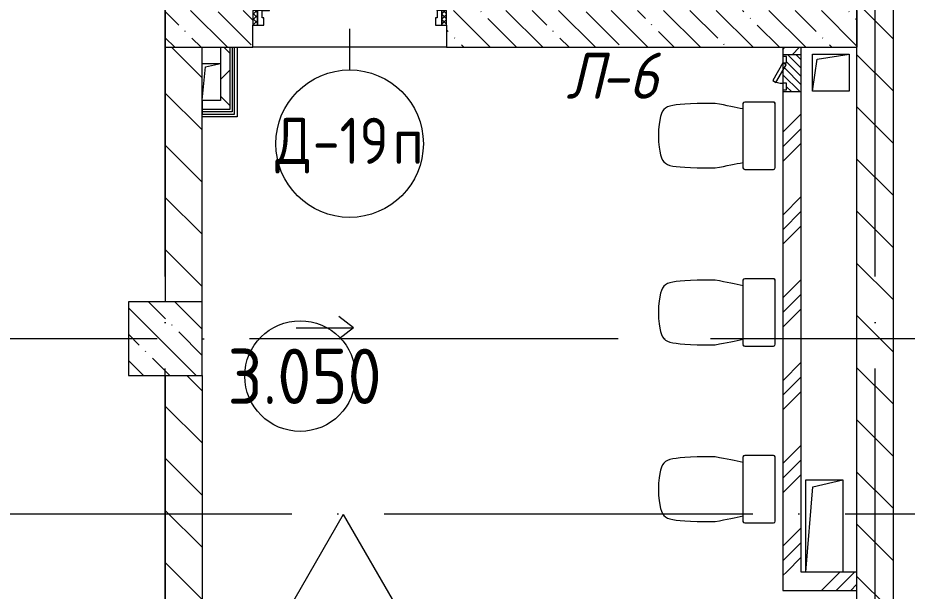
# Model space of a CAD drawing. Header units: millimetres. Extents: x -68946 to 690821, y -552984 to 293768.
# Drawn here: x 163753 to 168577, y -219000 to -215891 of the extents above; entities that cross this region are included whole.
import ezdxf

# ---------------------------------------------------------------- set-up
doc = ezdxf.new("R2010")
doc.units = ezdxf.units.MM
doc.linetypes.add('ADSK_Линия сетки', pattern=[2500, 2000, -250, 0, -250])
for name, color, linetype, lineweight in [('A-AREA-____-IDEN', 250, 'Continuous', 9), ('A-DETL-GENF-OTLN', 250, 'Continuous', 5), ('A-DOOR-____-IDEN', 250, 'Continuous', 9), ('A-DOOR-____-MCUT', 250, 'Continuous', 5), ('A-DOOR-____-OTLN', 250, 'Continuous', 5), ('A-DOOR-FRAM-MCUT', 250, 'Continuous', 5), ('A-DOOR-FRAM-OTLN', 250, 'Continuous', 5), ('A-FLOR-____-IDEN', 250, 'Continuous', 9), ('A-FLOR-____-OTLN', 250, 'Continuous', 9), ('A-GLAZ-____-OTLN', 250, 'Continuous', 5), ('A-WALL-____-MCUT', 250, 'Continuous', 13), ('A-WALL-____-PATT', 250, 'Continuous', 13), ('A-WALL-FNSH-MCUT', 250, 'Continuous', 13), ('G-____-____-DIMS', 250, 'Continuous', 9), ('I-WALL-____-OTLN', 250, 'Continuous', 9), ('P-SANR-FIXT-OTLN', 250, 'Continuous', 9), ('S-COLS-____-MCUT', 250, 'Continuous', 25), ('S-COLS-____-OTLN', 250, 'Continuous', 9), ('S-GRID-____-OTLN', 250, 'Continuous', 9)]:
    doc.layers.add(name, color=color, linetype=linetype, lineweight=lineweight)
doc.styles.add('GOST Common_1', font='', dxfattribs={"width": 0.9, "height": 250})
doc.styles.add('ISOCPEUR_1', font='isocpeur.ttf', dxfattribs={"width": 0.9, "height": 250})
doc.styles.add('ISOCPEUR_I', font='isocpeui.ttf', dxfattribs={"width": 0.9, "height": 12.5})
doc.styles.get('GOST Common_1').set_extended_font_data('GOST Common')
pattern_1 = [(45, (28052.9, -258555.93), (-224.5064, 224.5064), []), (45, (28132.28, -258555.93), (0, 449.0128), []), (45, (27973.53, -258555.93), (0, 449.0128), [])]
pattern_2 = [(135, (28052.9, -258555.93), (-141.42136, -141.42136), [])]

# ---------------------------------------------------------------- blocks, each defined once
blk = doc.blocks.new('SND_Унитаз_Santek_HEO - Santek HEO_ 365х635х785_ выпуск-прямой_ PN4_5_ Х-резьба НР DN15_ К-гл_кон_ П DN100-25961145-АР1_Маркировочный план 3 этажа секция 2_3')
at = {"layer": 'P-SANR-FIXT-OTLN', "lineweight": 5}
for p, q in [((-175, 423.4), (-175, 325.6)), ((175, 325.6), (175, 423.4)), ((-182.5, 165.8), (-182.5, 10)), ((172.5, 175.8), (-172.5, 175.8)), ((182.5, 10), (182.5, 165.8)), ((-172.5, 0), (172.5, 0))]:
    blk.add_line(p, q, dxfattribs=at)
for centre, start, end in [((-172.5, 165.8), 90, 180), ((-172.5, 165.8), 105, 180), ((172.5, 165.8), 0, 90), ((172.5, 165.8), 0, 75), ((-172.5, 10), 180, 270), ((-172.5, 10), 180, 270), ((172.5, 10), 270, 0), ((172.5, 10), 285, 0)]:
    blk.add_arc(centre, 10, start, end, dxfattribs=at)
for points, knots in [([(0, 634.5), (-96, 631.3), (-168.1, 609.5), (-169.2, 526.5), (-175, 423.4)], [-0.5440111, -0.5440111, -0.5440111, -0.5440111, -0.2757876, 0, 0, 0, 0]), ([(175, 423.4), (169.2, 526.5), (168.1, 609.5), (96, 631.3), (0, 634.5)], [-0.5440111, -0.5440111, -0.5440111, -0.5440111, -0.2682234, 0, 0, 0, 0])]:
    blk.add_open_spline(points, degree=3, knots=knots, dxfattribs=at)
for points in [[(-175, 325.6), (-163, 263.9), (-153.6, 214.5), (-145, 174.9)], [(145, 174.9), (153.6, 214.5), (163, 263.9), (175, 325.6)]]:
    blk.add_open_spline(points, degree=3, dxfattribs=at)
blk = doc.blocks.new('Дверь_СКБ_1Ст - Д-19п_1050x2100h_С_У персонала_ ПУИ-39094330-АР1_Маркировочный план 3 этажа секция 2_3')
at = {"layer": 'A-DOOR-____-OTLN'}
h = blk.add_hatch(dxfattribs=at)
h.set_pattern_fill('FP_36', color=256, style=0, pattern_type=2)
h.set_pattern_definition([(135, (1776.41, 164.685), (-14.14214, -14.14214), []), (225, (1776.41, 164.685), (14.14214, -14.14214), [])])
h.paths.add_polyline_path([(512.5, 20), (537.5, 20), (537.5, 100), (512.5, 100)])
at = {"layer": 'A-DOOR-FRAM-OTLN'}
h = blk.add_hatch(dxfattribs=at)
h.set_pattern_fill('FP_37', color=256, style=0, pattern_type=2)
h.set_pattern_definition([(45, (-346.384, 164.685), (-14.1421, 14.1421), []), (135, (-346.384, 164.685), (-14.1421, -14.1421), [])])
h.paths.add_polyline_path([(-512.5, 20), (-487.5, 20), (-487.5, 100), (-512.5, 100)])
at = {"layer": 'A-DOOR-____-MCUT'}
for p, q in [((-462.5, 1050), (-462.5, 100)), ((-422.5, 1050), (-462.5, 1050)), ((-422.5, 100), (-422.5, 1050)), ((-462.5, 100), (-422.5, 100))]:
    blk.add_line(p, q, dxfattribs=at)
at = {"layer": 'A-DOOR-____-OTLN'}
blk.add_arc((-462.5, 100), 950, 360, 90, dxfattribs=at)
at = {"layer": 'A-DOOR-FRAM-MCUT'}
for p, q in [((-487.5, 100), (-512.5, 100)), ((-512.5, 100), (-512.5, 20)), ((-462.5, 100), (-487.5, 100)), ((-487.5, 100), (-487.5, 20)), ((-487.5, 20), (-487.5, 100)), ((-462.5, 60), (-462.5, 100)), ((487.5, 100), (487.5, 60)), ((512.5, 100), (487.5, 100)), ((512.5, 20), (512.5, 100)), ((537.5, 100), (512.5, 100)), ((512.5, 100), (512.5, 20)), ((537.5, 20), (537.5, 100)), ((-452.5, 60), (-462.5, 60)), ((-452.5, 20), (-452.5, 60)), ((487.5, 60), (477.5, 60)), ((477.5, 60), (477.5, 20)), ((-512.5, 20), (-487.5, 20)), ((-487.5, 20), (-452.5, 20)), ((477.5, 20), (512.5, 20)), ((512.5, 20), (537.5, 20))]:
    blk.add_line(p, q, dxfattribs=at)
blk = doc.blocks.new('BSC_Колонна _Прямоугольная - 400x400-V128-АР1_Маркировочный план 3 этажа секция 2_3')
at = {"layer": 'S-COLS-____-OTLN', "lineweight": 5}
h = blk.add_hatch(dxfattribs=at)
h.set_pattern_fill('FP_104', color=256, style=0, pattern_type=2)
h.set_pattern_definition([(135, (-136499.98, -40925), (-142.56192, -142.56192), []), (135, (-136357.42, -40925), (-142.56192, -142.56192), [252.016, -50.403, 3.353, -47.05])])
h.paths.add_polyline_path([(-200, -200), (200, -200), (200, 200), (-200, 200)])
at = {"layer": 'S-COLS-____-MCUT', "lineweight": 5}
for p, q in [((200, 200), (-200, 200)), ((-200, 200), (-200, -200)), ((200, -200), (200, 200)), ((-200, -200), (200, -200))]:
    blk.add_line(p, q, dxfattribs=at)
blk = doc.blocks.new('_Wn_-As_OpeningMEP_floor__Rectangular - _Wn_-As_OpeningMEP_floor__Rectangular-V180-АР1_Маркировочный план 3 этажа секция 2_3')
at = {"layer": 'A-DETL-GENF-OTLN', "lineweight": 5}
for p, q in [((-32.3, 132.3), (50, 150)), ((-50, -49.8), (-32.3, 132.3))]:
    blk.add_line(p, q, dxfattribs=at)
blk = doc.blocks.new('_Wn_-As_OpeningMEP_floor__Rectangular - _Wn_-As_OpeningMEP_floor__Rectangular-32466825-АР1_Маркировочный план 3 этажа секция 2_3')
at = {"layer": 'A-DETL-GENF-OTLN', "lineweight": 5}
for p, q in [((-73.2, 123.2), (100, 150)), ((-100, -50), (-73.2, 123.2))]:
    blk.add_line(p, q, dxfattribs=at)
blk = doc.blocks.new('_Wn_-As_OpeningMEP_floor__Rectangular - _Wn_-As_OpeningMEP_floor__Rectangular-32466846-АР1_Маркировочный план 3 этажа секция 2_3')
at = {"layer": 'A-DETL-GENF-OTLN', "lineweight": 5}
for p, q in [((-62.2, 262.2), (100, 300)), ((-100, -200), (-62.2, 262.2))]:
    blk.add_line(p, q, dxfattribs=at)
blk = doc.blocks.new('АР_Люк - ЛРС_ВК_200х200_внутренний_RAL 9006-42736552-АР1_Маркировочный план 3 этажа секция 2_3')
at = {"layer": 'A-DOOR-____-OTLN'}
h = blk.add_hatch(dxfattribs=at)
h.set_pattern_fill('FP_144', color=256, style=0, pattern_type=2)
h.set_pattern_definition([(45, (125, 0), (-22.627, 22.627), [])])
h.paths.add_polyline_path([(25, 50), (25, -50), (225, -50), (225, 50), (215, 50), (215, 30), (180, 30), (180, 50), (170, 32.7), (140, 50), (70, 50), (70, 30), (35, 30), (35, 50), (27.5, 50)])
at = {"layer": 'A-DETL-GENF-OTLN', "lineweight": 5}
for p, q in [((225, 50), (25, 50)), ((25, 50), (25, -50)), ((225, -50), (225, 50)), ((25, -50), (225, -50))]:
    blk.add_line(p, q, dxfattribs=at)
at = {"layer": 'A-DOOR-____-MCUT', "lineweight": 5}
for p, q in [((84.7, 105), (74.7, 87.7)), ((180, 50), (84.7, 105)), ((70, 50), (35, 50)), ((35, 50), (35, 30)), ((70, 30), (70, 50)), ((74.7, 87.7), (170, 32.7)), ((170, 32.7), (180, 50)), ((215, 50), (180, 50)), ((180, 50), (180, 30)), ((215, 30), (215, 50)), ((35, 30), (70, 30)), ((180, 30), (215, 30))]:
    blk.add_line(p, q, dxfattribs=at)
blk.add_arc((180, 50), 110, 150, 180, dxfattribs=at)
at = {"layer": 'A-DOOR-____-OTLN'}
blk.add_line((180, 50), (84.7, 105), dxfattribs=at)
blk = doc.blocks.new('AAR_СКБ_Марка_Помещения_мал - Номер-28977439-АР1_Маркировочный план 3 этажа секция 2_3')
at = {"layer": 'A-AREA-____-IDEN'}
blk.add_circle((-0.028, 0), 3, dxfattribs=at)
blk = doc.blocks.new('AAR_СКБ_Марка_Перекрытия - Марка пола-17325028-АР1_Маркировочный план 3 этажа секция 2_3')
at = {"layer": 'A-FLOR-____-IDEN'}
for p, q in [((0, 6.932), (-4.002, 0)), ((0, 6.932), (4.002, 0)), ((-4.002, 0), (4.002, 0))]:
    blk.add_line(p, q, dxfattribs=at)
blk = doc.blocks.new('ADSK_Марка_Дверь - Типоразмер_ADSK_Марка-30565456-АР1_Маркировочный план 3 этажа секция 2_3')
at = {"layer": 'A-DOOR-____-IDEN'}
blk.add_circle((0, 0), 4, dxfattribs=at)

msp = doc.modelspace()

# ---------------------------------------------------------------- hatches: boundary and pattern name
at = {"layer": 'A-WALL-____-PATT', "lineweight": 15}
h = msp.add_hatch(dxfattribs=at)
h.set_pattern_fill('FP_1', color=256, style=0, pattern_type=2)
h.set_pattern_definition(pattern_2)
h.paths.add_polyline_path([(168502.9057, -221000.7777), (168502.9057, -220195.9296), (168302.9057, -220195.9296), (168302.9057, -221000.7777), (168445.192, -221000.7777)])
h.paths.add_polyline_path([(168302.9057, -219095.9296), (168502.9057, -219095.9296), (168502.9057, -214120.9602), (168302.9057, -214120.9602), (168302.9057, -219065.9296)])
h.paths.add_polyline_path([(168302.9057, -213450.9602), (168502.9057, -213450.9602), (168502.9057, -213230.9602), (168302.9057, -213230.9602), (168302.9057, -213430.9602)])
h = msp.add_hatch(dxfattribs=at)
h.set_pattern_fill('FP_19', color=256, style=0, pattern_type=2)
h.set_pattern_definition([(135, (28052.9, -258555.93), (-142.5612, -142.5612), []), (135, (28195.47, -258555.93), (-142.5612, -142.5612), [252.016, -50.403, 3.353, -47.05])])
h.paths.add_polyline_path([(168262.8838, -216050.928), (168302.9057, -216050.928), (168302.9057, -215850.928), (166077.9057, -215850.9292), (166077.9057, -216050.928), (168227.8838, -216050.928)])
h.paths.add_polyline_path([(165027.9057, -216050.928), (165027.9057, -215850.928), (164552.9057, -215850.928), (164552.9057, -216050.928), (164997.9057, -216050.928)])
h = msp.add_hatch(dxfattribs=at)
h.set_pattern_fill('FP_1', color=256, style=0, pattern_type=2)
h.set_pattern_definition(pattern_2)
h.paths.add_polyline_path([(164752.8838, -220800.7777), (164752.9057, -220800.7777), (164752.8838, -217830.9286), (164552.9057, -217830.9286), (164552.9057, -220800.7777), (164752.5368, -220800.7777)])
h.paths.add_polyline_path([(164752.9057, -217430.9286), (164752.8838, -216050.928), (164552.9057, -216050.928), (164552.9057, -217430.9286), (164752.8838, -217430.9286)])
h = msp.add_hatch(dxfattribs=at)
h.set_pattern_fill('FP_52', color=256, style=0, pattern_type=2)
h.set_pattern_definition([(45, (28052.9, -258555.93), (-141.42136, 141.42136), []), (135, (28052.9, -258555.93), (-141.42136, -141.42136), [])])
h.paths.add_polyline_path([(164858.0451, -216388.4286), (164902.8838, -216388.4286), (164902.8838, -216050.928), (164852.8838, -216050.928), (164852.8838, -216388.4286)])
h = msp.add_hatch(dxfattribs=at)
h.set_pattern_fill('FP_11', color=256, style=0, pattern_type=2)
h.set_pattern_definition(pattern_1)
h.paths.add_polyline_path([(167902.9057, -218895.9296), (168002.9057, -218895.9296), (168002.9057, -216290.928), (167902.9057, -216290.928), (167902.9057, -218765.4792)])
h.paths.add_polyline_path([(168002.9057, -216090.928), (168002.9057, -216050.928), (167902.9057, -216050.928), (167902.9057, -216090.928)])
h = msp.add_hatch(dxfattribs=at)
h.set_pattern_fill('FP_11', color=256, style=0, pattern_type=2)
h.set_pattern_definition(pattern_1)
h.paths.add_polyline_path([(167902.9057, -218995.9296), (168302.9057, -218995.9296), (168302.9057, -218895.9296), (167902.9057, -218895.9296), (167902.9057, -218971.4793)])

# ---------------------------------------------------------------- linework, layer by layer
at = {"layer": 'A-DOOR-____-IDEN'}
msp.add_line((165552.9057, -215950.928), (165552.4483, -216173.4001), dxfattribs=at)
at = {"layer": 'A-FLOR-____-OTLN', "lineweight": 5}
for p, q in [((164942.8838, -216050.928), (164942.8838, -216428.4286)), ((168062.8838, -216288.4286), (168062.8838, -216088.4286)), ((168062.8838, -216088.4286), (168262.8838, -216088.4286)), ((168262.8838, -216088.4286), (168262.8838, -216288.4286)), ((164752.9057, -216138.4286), (164852.8838, -216138.4286)), ((168262.8838, -216288.4286), (168062.8838, -216288.4286)), ((164942.8838, -216428.4286), (164752.9057, -216428.4286)), ((168027.8838, -218895.9296), (168027.8838, -218395.9296)), ((168027.8838, -218395.9296), (168227.8838, -218395.9296)), ((168227.8838, -218395.9296), (168227.8838, -218895.9296))]:
    msp.add_line(p, q, dxfattribs=at)
at = {"layer": 'A-WALL-____-MCUT', "color": 7, "lineweight": 15}
for p, q in [((168502.9057, -219065.9296), (168502.9057, -214120.9602)), ((168302.9057, -214260.9286), (168302.9057, -219065.9296)), ((164552.9057, -216050.928), (164552.9057, -217430.9286)), ((164752.9057, -217430.9286), (164752.9057, -216050.928)), ((164852.8838, -216050.928), (164852.8838, -216338.4286)), ((164902.8838, -216050.928), (164902.8838, -216388.4286)), ((167902.9057, -216050.928), (167902.9057, -216100.928)), ((168002.9057, -218895.9296), (168002.9057, -216050.928)), ((167902.9057, -216175.928), (167902.9057, -216245.928)), ((167902.9057, -216280.928), (167902.9057, -218995.9296)), ((164852.8838, -216338.4286), (164752.9057, -216338.4286)), ((164752.9057, -216338.4286), (164752.9057, -216388.4286)), ((164902.8838, -216388.4286), (164752.9057, -216388.4286)), ((164552.9057, -217830.9286), (164552.9057, -220800.7777)), ((164752.9057, -217830.9286), (164752.9057, -220392.9804)), ((168302.9057, -218895.9296), (168002.9057, -218895.9296)), ((167902.9057, -218995.9296), (168302.9057, -218995.9296))]:
    msp.add_line(p, q, dxfattribs=at)
at = {"layer": 'A-WALL-____-MCUT', "color": 250, "lineweight": 15}
for p, q in [((164552.9057, -215850.928), (164552.9057, -216050.928)), ((168304.9057, -216050.928), (168304.9057, -215850.928)), ((165027.9057, -216050.928), (165027.9057, -215930.928)), ((166077.9057, -215930.928), (166077.9057, -216050.928)), ((164552.9057, -216050.928), (165027.9057, -216050.928)), ((166077.9057, -216050.928), (168304.9057, -216050.928))]:
    msp.add_line(p, q, dxfattribs=at)
at = {"layer": 'A-WALL-____-MCUT', "lineweight": 15}
for p, q in [((164915.3838, -216050.928), (164915.3838, -216400.9286)), ((164915.3838, -216400.9286), (164752.9057, -216400.9286))]:
    msp.add_line(p, q, dxfattribs=at)
at = {"layer": 'A-WALL-FNSH-MCUT', "lineweight": 15}
for p, q in [((164927.8838, -216413.4286), (164927.8838, -216050.928)), ((164752.9057, -216388.4286), (164752.9057, -216413.4286)), ((164752.9057, -216413.4286), (164927.8838, -216413.4286))]:
    msp.add_line(p, q, dxfattribs=at)
at = {"layer": 'G-____-____-DIMS'}
for p, q in [((165574.3288, -217571.4004), (165494.3288, -217510.0143)), ((165263.4001, -217571.4004), (165574.3288, -217571.4004)), ((165574.3288, -217571.4004), (165494.3288, -217632.7866))]:
    msp.add_line(p, q, dxfattribs=at)
at = {"layer": 'I-WALL-____-OTLN', "lineweight": 15}
msp.add_line((166077.9057, -216050.928), (165027.9057, -216050.928), dxfattribs=at)
at = {"layer": 'S-GRID-____-OTLN', "linetype": 'ADSK_Линия сетки'}
for p, q in [((164552.9057, -262294.7685), (164552.9057, -197353.9241)), ((168402.9057, -262294.7685), (168402.9057, -197353.9241)), ((184510.8783, -217630.9286), (127372.9057, -217630.9286)), ((93236.8325, -218580.9286), (184510.8783, -218580.9286))]:
    msp.add_line(p, q, dxfattribs=at)

# ---------------------------------------------------------------- block references
at = {"layer": 'A-AREA-____-IDEN', "xscale": 99.99999999999993, "yscale": 99.99999999999993, "zscale": 99.99999999999993}
msp.add_blockref('AAR_СКБ_Марка_Помещения_мал - Номер-28977439-АР1_Маркировочный план 3 этажа секция 2_3', (165287.5147, -217833.2644), dxfattribs=at)
at = {"layer": 'A-DOOR-____-IDEN', "xscale": 99.99999999999993, "yscale": 99.99999999999993, "zscale": 99.99999999999993}
msp.add_blockref('ADSK_Марка_Дверь - Типоразмер_ADSK_Марка-30565456-АР1_Маркировочный план 3 этажа секция 2_3', (165552.9057, -216573.4001), dxfattribs=at)
at = {"layer": 'A-DOOR-____-OTLN'}
msp.add_blockref('Дверь_СКБ_1Ст - Д-19п_1050x2100h_С_У персонала_ ПУИ-39094330-АР1_Маркировочный план 3 этажа секция 2_3', (165540.4057, -215950.928), dxfattribs=at)
at = {"layer": 'A-DOOR-____-OTLN', "rotation": 90}
msp.add_blockref('АР_Люк - ЛРС_ВК_200х200_внутренний_RAL 9006-42736552-АР1_Маркировочный план 3 этажа секция 2_3', (167952.9057, -216315.928), dxfattribs=at)
at = {"layer": 'A-FLOR-____-IDEN', "xscale": 99.99999999999993, "yscale": 99.99999999999993, "zscale": 99.99999999999993}
msp.add_blockref('AAR_СКБ_Марка_Перекрытия - Марка пола-17325028-АР1_Маркировочный план 3 этажа секция 2_3', (165518.1852, -219276.1615), dxfattribs=at)
at = {"layer": 'A-GLAZ-____-OTLN'}
for name, p in [('_Wn_-As_OpeningMEP_floor__Rectangular - _Wn_-As_OpeningMEP_floor__Rectangular-32466825-АР1_Маркировочный план 3 этажа секция 2_3', (168162.8838, -216238.4286)), ('_Wn_-As_OpeningMEP_floor__Rectangular - _Wn_-As_OpeningMEP_floor__Rectangular-V180-АР1_Маркировочный план 3 этажа секция 2_3', (164802.8838, -216288.4286)), ('_Wn_-As_OpeningMEP_floor__Rectangular - _Wn_-As_OpeningMEP_floor__Rectangular-32466846-АР1_Маркировочный план 3 этажа секция 2_3', (168127.8838, -218695.9296))]:
    msp.add_blockref(name, p, dxfattribs=at)
at = {"layer": 'P-SANR-FIXT-OTLN', "lineweight": 5, "rotation": 90.00000000000007}
for p in [(167861.9057, -216530.0949), (167861.9057, -217488.4286), (167861.9057, -218446.7623)]:
    msp.add_blockref('SND_Унитаз_Santek_HEO - Santek HEO_ 365х635х785_ выпуск-прямой_ PN4_5_ Х-резьба НР DN15_ К-гл_кон_ П DN100-25961145-АР1_Маркировочный план 3 этажа секция 2_3', p, dxfattribs=at)
at = {"layer": 'S-COLS-____-OTLN', "lineweight": 5}
msp.add_blockref('BSC_Колонна _Прямоугольная - 400x400-V128-АР1_Маркировочный план 3 этажа секция 2_3', (164552.8838, -217630.9286), dxfattribs=at)

# ---------------------------------------------------------------- texts
at = {"layer": 'A-AREA-____-IDEN', "insert": (164890.7755, -217684.6046), "char_height": 300, "width": 654.177, "attachment_point": 1, "style": 'ISOCPEUR_1'}
msp.add_mtext('3.050', dxfattribs=at)
at = {"layer": 'A-DOOR-____-IDEN', "char_height": 250, "attachment_point": 1}
for s, insert, width, style in [('\\fISOCPEUR|b0|i1|c204|p34|;\\W.9;Л', (166727.7433, -216079.5738), 223.670812, 'ISOCPEUR_I'), ('-6', (166912.2901, -216079.5738), 404.0505, 'ISOCPEUR_I'), ('\\fGOST Common|b0|i0|c204|p34|;\\W.9;Д', (165150.5983, -216432.9495), 245.316375, 'GOST Common_1'), ('-19', (165353.0046, -216432.9495), 526.708687, 'GOST Common_1'), ('\\fGOST Common|b0|i0|c204|p34|;\\W.9;п', (165787.5827, -216432.9495), 194.810062, 'GOST Common_1')]:
    msp.add_mtext(s, dxfattribs=dict(at, insert=insert, width=width, style=style))

doc.saveas('drawing.dxf')
